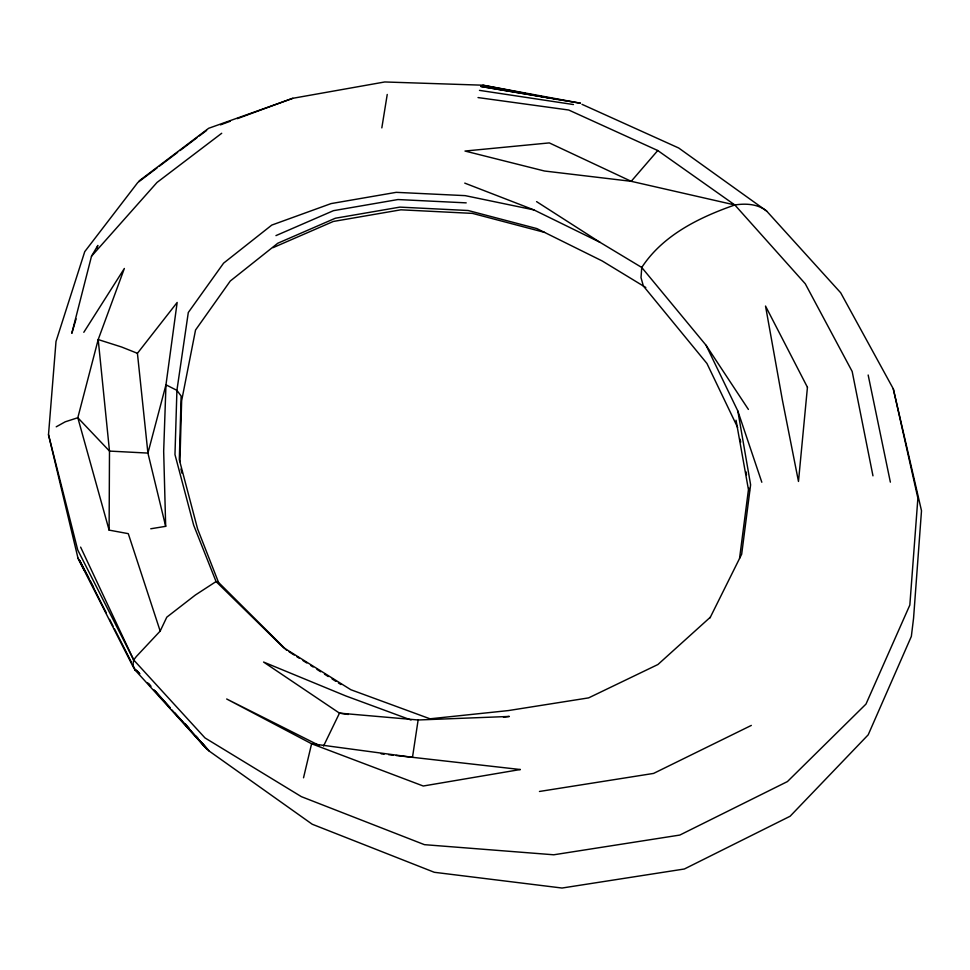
<?xml version="1.0" encoding="UTF-8"?>
<svg xmlns="http://www.w3.org/2000/svg" width="970" height="970" viewBox="0 0 970 970"><rect width="100%" height="100%" fill="white"/><g stroke="black" fill="none" stroke-linecap="round" stroke-linejoin="round"><path stroke-width="1.45" d="M171.969 709.991L207.289 749.555L134.939 669.894L132.744 666.075L133.69 659.964L136.321 656.532L160.183 631.082L128.282 533.658L109.113 530.117L109.489 451.086L98.2 339.561L124.354 268.472L83.808 332.31M179.911 461.732L181.645 400.768L195.54 330.03L230.278 281.021L277.808 243.227L335.329 218.238L399.846 207.119L468.146 210.514L536.81 228.568L602.152 260.93L645.802 287.496M132.744 666.075L77.988 558.126L48.5 434.718L56.005 341.476L84.742 251.654L137.764 182.542L157.079 167.919M739.564 558.356L748.452 489.656L736.036 420.228M381.828 127.894L387.236 94.454M503.442 717.157L509.359 716.442L418.131 719.982L412.492 757.315L396.075 755.497M303.525 777.794L311.6 743.76L226.677 698.994L318.924 745.336M97 248.296L97.849 245.422L91.507 256.225L71.816 333.316L76.084 318.9M323.556 746.027L339.488 713.144L418.131 719.982M160.183 631.082L166.791 617.175L195.358 595.034L216.067 581.563L218.529 582.412L286.623 650.239M710.004 617.89L741.674 554.209L750.61 484.794L737.855 411.062L706.099 345.308L641.752 267.465L600.006 242.318L536.58 201.627M165.676 526.334L147.925 453.087L137.425 353.31L177.158 302.458L165.967 384.811L163.675 451.305L165.676 526.334L150.762 528.771M872.964 475.846L852.169 371.474L805.27 283.773L734.836 204.961L657.769 150.532L631.215 181.317L544.485 171.011L464.994 151.041L549.311 142.905L631.215 181.317L734.836 204.961C745.675 203.324 757.715 203.858 766.603 211.011L840.675 292.758L893.285 388.812L921.5 510.741L913.558 618.254L911.351 636.393L868.198 734.823L790.113 816.243L684.359 868.999L562.03 888.035L434.293 872.285L312.243 824.245L209.108 751.01L201.057 742.05M91.507 256.225L156.994 182.469L221.718 133.266M710.416 617.138L657.927 664.511L588.632 697.879L508.316 710.586L430.013 718.806L350.885 689.743L283.495 647.633L216.067 581.563L193.66 525.158L174.976 454.578L176.916 390.352L188.301 312.498L223.585 263.161L271.77 225.088L331.085 203.591L396.221 192.339L465.176 195.637L533.888 209.896L600.006 242.318M139.122 180.917L208.671 128.282L292.879 98.334M159.492 166.088L177.607 152.387M180.02 150.556L196.922 137.764M199.335 135.933L206.586 130.453M56.224 426.812L65.208 421.817L77.818 417.73L98.2 339.561L121.565 346.993L137.425 353.31M751.338 725.414L653.586 773.417L539.453 791.471M273.019 247.665L333.304 221.463L400.889 209.811L472.475 213.388L544.558 232.376M275.953 235.613L333.462 210.672L397.942 199.541L466.206 202.863M734.836 204.961C699.382 217.353 662.971 235.019 641.752 267.465L641.012 277.638L643.352 285.968L706.948 363.483L737.636 427.455M220.457 124.863L230.314 121.238M237.359 118.643L292.261 98.394L384.763 81.965L482.902 85.202L580.399 103.208L480.926 86.463L580.399 103.208M136.552 670.331L134.939 669.894M381.149 753.836L384.132 754.163M388.606 754.66L393.092 755.157M478.028 97.57L568.699 110.01L657.769 150.532M348.351 714.466L339.488 713.144L263.573 662.049L345.696 695.902L411.037 720.007M479.471 90.368L573.44 104.542M136.746 670.61L135.57 670.379L132.805 664.947M482.902 85.202L525.788 93.484M528.747 94.054L536.143 95.484M539.102 96.054L550.936 98.334M553.894 98.904L556.853 99.474M464.751 183.112L533.888 209.896M581.988 104.323L678.709 148.01L766.603 211.011M289.145 651.828L294.201 655.017M296.723 656.617L299.245 658.206M303.04 660.606L306.823 662.995M310.618 665.384L313.14 666.984M316.923 669.373L320.718 671.761M324.501 674.162L328.284 676.551M332.079 678.939L335.862 681.34M338.384 682.928L340.919 684.529M48.5 434.718L77.733 549.978L133.69 659.964L204.997 737.928L301.391 796.661L424.436 844.664L553.761 854.788L679.824 835.061L787.434 781.565L865.98 704.087L909.836 605.062L917.887 498.156L893.285 388.812M197.674 738.606L206.101 748.015L198.753 739.783M148.737 683.862L150.75 686.105M154.763 690.579L169.859 707.36M174.891 712.962L198.038 738.703M147.755 682.868L150.786 686.263M153.806 689.646L169.956 707.736M185.161 723.693L189.15 728.252M196.134 736.218L198.135 738.485M202.124 743.044L209.108 751.01M706.099 345.308L748.391 409.413M88.706 577.914L79.661 560.478L106.239 612.713M90.089 580.593L93.569 587.299M77.988 558.126L84.123 570.154M109.634 619.406L113.041 626.111M114.411 628.79L131.435 662.268M80.619 547.128L133.69 659.964M218.529 582.412L197.601 528.953L179.317 459.671L181.135 396.015L176.916 390.352L165.967 384.811L147.925 453.087L109.489 451.086L77.818 417.73L109.113 530.117M737.855 411.062L761.814 482.236M180.953 469.019L182.081 473.324M868.162 375.014L890.363 482.151M740.159 439.204L740.68 442.162M745.991 471.808L746.524 474.779M748.913 488.116L749.446 491.087M807.44 387.297L798.48 481.447L782.378 399.992L765.524 306.047L807.44 387.297M520.32 769.525L423.247 786.015L311.6 743.76L412.492 757.315L520.32 769.525M139.68 673.798L136.661 670.44L139.68 673.823"/></g></svg>
